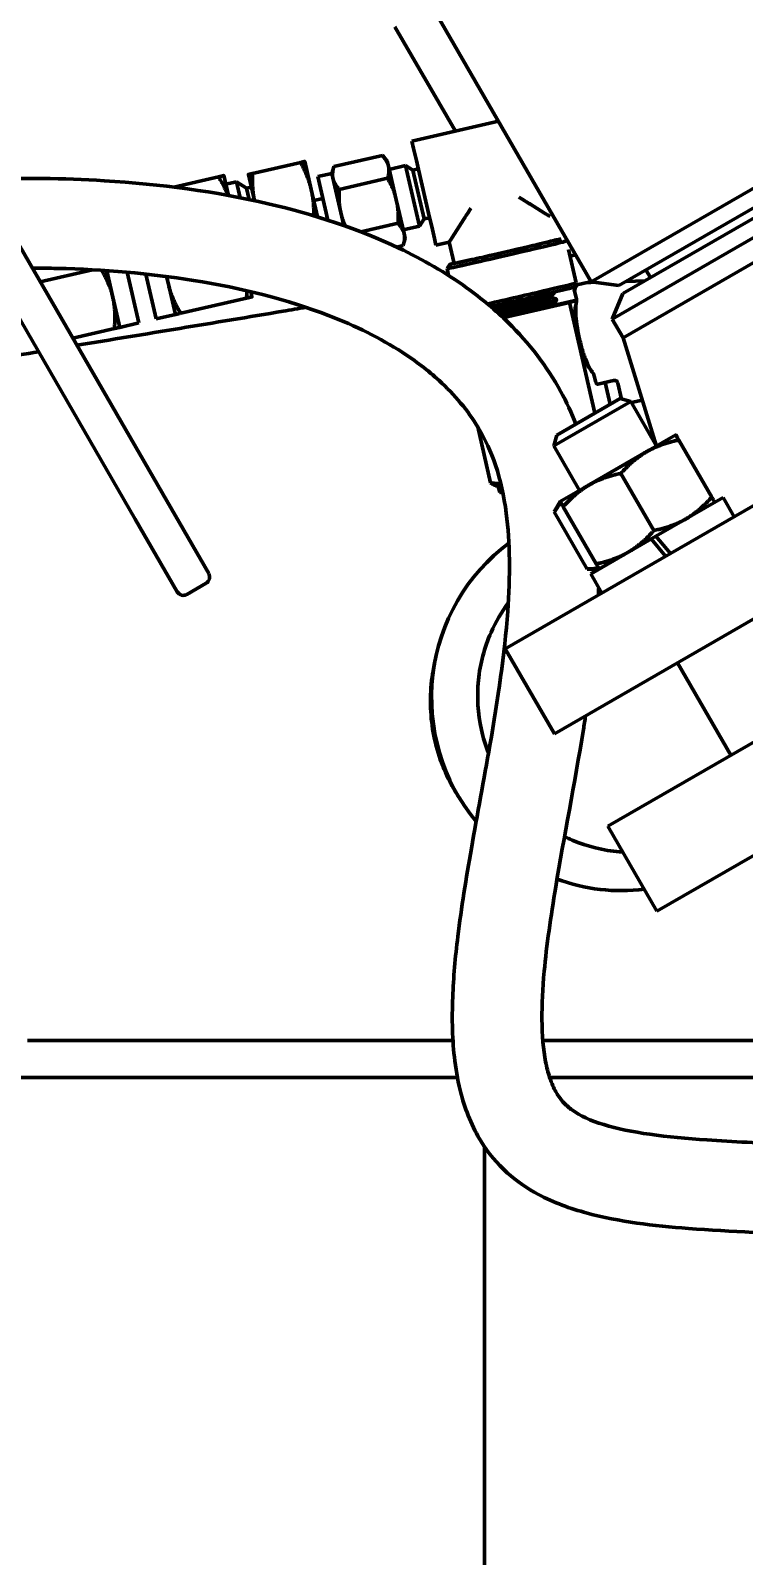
# Model space of a CAD drawing. Header units: inches. Extents: x 11 to 1621, y 11 to 1332.
# Drawn here: x 1270.01 to 1275.02, y 300.72 to 311.44 of the extents above; entities that cross this region are included whole.
import ezdxf

# ---------------------------------------------------------------- set-up
doc = ezdxf.new("R2010")
doc.units = ezdxf.units.IN
doc.header["$LTSCALE"] = 48
doc.header["$MEASUREMENT"] = 0
doc.layers.add('Dimension (ANSI)', color=7, linetype='Continuous', lineweight=25)
doc.layers.add('Visible (ANSI)', color=7, linetype='Continuous', lineweight=50)
doc.styles.add('Dimension Text', font='tahoma.ttf')
doc.dimstyles.new('ELC FT', dxfattribs={"dimscale": 48, "dimtxt": 0.12, "dimasz": 0.098425, "dimexe": 0.05, "dimexo": 0.1, "dimgap": 0.031496, "dimtad": 1, "dimdec": 5, "dimzin": 3, "dimdsep": 46, "dimlunit": 4, "dimtxsty": 'Dimension Text', "dimcen": 0.09, "dimdle": 0.5, "dimclrd": 5, "dimclre": 5, "dimclrt": 256, "dimadec": 1, "dimazin": 3, "dimtfac": 0.833333, "dimtofl": 0, "dimtmove": 0, "dimatfit": 3, "dimfxl": 0, "dimfrac": 2, "dimtolj": 1, "dimtzin": 0, "dimlwd": 25, "dimlwe": 25, "dimarcsym": 0})

# ---------------------------------------------------------------- blocks, each defined once
blk = doc.blocks.new('*D39')
at = {"layer": 'Defpoints', "color": 0, "linetype": 'Continuous', "transparency": 16777216}
for p in [(1445.072, 324.19), (1247.197, 313.63), (1445.072, 253.693)]:
    blk.add_point(p, dxfattribs=at)
at = {"layer": 'Dimension (ANSI)', "color": 5, "linetype": 'Continuous', "lineweight": 25, "transparency": 16777216}
for p, q in [((1445.072, 319.39), (1445.072, 251.293)), ((1247.197, 308.83), (1247.197, 251.293)), ((1251.921, 253.693), (1440.348, 253.693))]:
    blk.add_line(p, q, dxfattribs=at)
at = {"layer": 'Dimension (ANSI)', "color": 5, "linetype": 'Continuous', "transparency": 16777216}
for points in [[(1251.921, 254.48), (1251.921, 252.905), (1247.197, 253.693)], [(1440.348, 254.48), (1440.348, 252.905), (1445.072, 253.693)]]:
    blk.add_solid(points, dxfattribs=at)
at = {"layer": 'Dimension (ANSI)', "linetype": 'Continuous', "lineweight": 25, "transparency": 16777216, "insert": (1346.134, 258.841), "char_height": 5.76, "attachment_point": 5, "style": 'Dimension Text'}
blk.add_mtext('\\A1;16\'-5 7/8"', dxfattribs=at)

msp = doc.modelspace()

# ---------------------------------------------------------------- linework, layer by layer
at = {"layer": 'Visible (ANSI)'}
for p, q in [((1271.788574, 313.411343), (1273.947665, 309.671689)), ((1268.049505, 313.180851), (1270.964154, 308.132531)), ((1270.742451, 308.004531), (1267.827803, 313.052851)), ((1272.568432, 311.46559), (1272.992837, 310.7305)), ((1272.688059, 310.660136), (1273.295957, 310.800481)), ((1273.947665, 309.671689), (1276.004475, 310.859189)), ((1272.699682, 310.609791), (1272.688059, 310.660136)), ((1272.699682, 310.609791), (1272.719418, 310.524305)), ((1276.157209, 310.599645), (1274.096069, 309.409645)), ((1274.141991, 309.646105), (1275.929468, 310.678105)), ((1274.171076, 309.590729), (1275.962883, 310.625229)), ((1271.567127, 310.433459), (1271.905855, 310.511661)), ((1271.980098, 310.320353), (1271.934418, 310.518217)), ((1272.124526, 310.433818), (1272.138741, 310.480313)), ((1272.480012, 310.560533), (1272.139217, 310.481855)), ((1272.514274, 310.523799), (1272.481116, 310.559357)), ((1272.522991, 310.48604), (1272.514274, 310.523799)), ((1272.57802, 310.247683), (1272.522991, 310.48604)), ((1272.528333, 310.462901), (1272.642822, 310.489332)), ((1272.741238, 310.063046), (1272.642822, 310.489332)), ((1272.693793, 310.457482), (1272.642822, 310.489332)), ((1272.693793, 310.457482), (1272.732768, 310.46648)), ((1272.734092, 310.460743), (1272.719418, 310.524305)), ((1276.233105, 310.46819), (1274.171965, 309.27819)), ((1271.327824, 310.410287), (1271.014674, 310.337991)), ((1271.398172, 310.279284), (1271.365908, 310.419038)), ((1271.379967, 310.358139), (1271.454458, 310.375337)), ((1271.480232, 310.263695), (1271.454458, 310.375337)), ((1271.525877, 310.330709), (1271.454458, 310.375337)), ((1271.53858, 310.42683), (1271.58103, 310.242958)), ((1272.027033, 310.411567), (1272.12447, 310.434062)), ((1272.097706, 310.105447), (1272.027033, 310.411567)), ((1272.209018, 310.067845), (1272.12447, 310.434062)), ((1272.517017, 310.400245), (1272.176222, 310.321567)), ((1272.773088, 310.114017), (1272.693793, 310.457482)), ((1272.734092, 310.460743), (1272.812016, 310.123221)), ((1271.525877, 310.330709), (1271.559006, 310.338357)), ((1271.544346, 310.250713), (1271.525877, 310.330709)), ((1272.024388, 310.128512), (1271.980098, 310.320353)), ((1272.062238, 310.259078), (1271.997686, 310.244175)), ((1272.632571, 310.0114), (1272.57802, 310.247683)), ((1273.516569, 310.219512), (1273.620178, 310.15572)), ((1272.59007, 310.083819), (1272.328999, 310.023545)), ((1272.626749, 310.036614), (1272.741238, 310.063046)), ((1272.773088, 310.114017), (1272.741238, 310.063046)), ((1272.773088, 310.114017), (1272.812063, 310.123015)), ((1272.826562, 310.060212), (1272.812016, 310.123221)), ((1272.826562, 310.060212), (1272.845788, 309.976938)), ((1272.987306, 310.00961), (1273.052463, 310.112365)), ((1278.540056, 310.092434), (1273.343903, 307.092434)), ((1272.640809, 309.975716), (1272.626594, 309.929221)), ((1272.640809, 309.975716), (1272.632571, 310.0114)), ((1272.856772, 309.929359), (1272.845788, 309.976938)), ((1272.856772, 309.929359), (1272.949348, 309.950732)), ((1272.949337, 309.950729), (1272.983751, 309.801665)), ((1273.58955, 309.939011), (1273.581768, 309.937106)), ((1273.665895, 309.957694), (1273.58955, 309.939011)), ((1272.626118, 309.92768), (1272.579177, 309.916842)), ((1273.109833, 309.828259), (1273.033023, 309.811584)), ((1273.117662, 309.829959), (1273.109833, 309.828259)), ((1273.196624, 309.847897), (1273.181013, 309.844293)), ((1273.502934, 309.918615), (1273.196624, 309.847897)), ((1273.518545, 309.922219), (1273.502934, 309.918615)), ((1273.788865, 309.898446), (1273.842975, 309.664071)), ((1270.075301, 309.67207), (1270.442089, 309.756749)), ((1270.584957, 309.565229), (1270.542167, 309.750574)), ((1270.686395, 309.739318), (1270.768628, 309.383129)), ((1270.890424, 309.411248), (1270.817629, 309.726557)), ((1272.934486, 309.765004), (1272.945803, 309.715984)), ((1272.952958, 309.79458), (1272.934492, 309.765031)), ((1274.332084, 309.755855), (1274.363334, 309.701729)), ((1270.963211, 309.709439), (1270.975666, 309.655494)), ((1270.975666, 309.655494), (1271.024887, 309.442291)), ((1273.824503, 309.634495), (1273.842969, 309.664044)), ((1273.843453, 309.55246), (1273.828778, 309.616023)), ((1273.847964, 309.65114), (1273.898117, 309.662619)), ((1273.94397, 309.668435), (1273.967483, 309.66908)), ((1274.141991, 309.646105), (1273.947665, 309.671689)), ((1274.192466, 309.675247), (1274.323696, 309.678844)), ((1270.634165, 309.352085), (1270.584957, 309.565229)), ((1271.524656, 309.557713), (1271.062953, 309.451121)), ((1271.56274, 309.566464), (1271.554271, 309.603147)), ((1273.794346, 309.527825), (1273.33501, 309.420725)), ((1273.660848, 309.569998), (1273.662315, 309.56364)), ((1273.687148, 309.527577), (1273.712669, 309.511631)), ((1273.689123, 309.600883), (1273.689971, 309.59767)), ((1273.702163, 309.551471), (1273.704154, 309.543927)), ((1273.709669, 309.513505), (1273.845026, 309.543716)), ((1273.845292, 309.541231), (1273.794346, 309.527825)), ((1273.794346, 309.527825), (1273.974101, 308.749221)), ((1274.171076, 309.590729), (1274.096069, 309.409645)), ((1270.890424, 309.411248), (1271.024887, 309.442291)), ((1273.33501, 309.420725), (1273.329238, 309.419437)), ((1273.33501, 309.420725), (1273.337004, 309.412088)), ((1278.885056, 309.494877), (1273.688903, 306.494877)), ((1274.171965, 309.27819), (1274.096069, 309.409645)), ((1270.304046, 309.275871), (1270.596091, 309.343295)), ((1270.768628, 309.383129), (1270.634165, 309.352085)), ((1274.171965, 309.27819), (1274.403466, 308.523462)), ((1273.979411, 308.963558), (1273.968256, 309.011876)), ((1274.105466, 308.979099), (1273.994979, 308.95381)), ((1274.045738, 308.965428), (1274.081357, 308.811145)), ((1274.160201, 308.848267), (1274.134394, 308.96005)), ((1274.225419, 308.831848), (1273.684153, 308.519348)), ((1273.705399, 308.594085), (1274.150071, 308.850817)), ((1274.064043, 305.845115), (1279.260196, 308.845115)), ((1274.150071, 308.850817), (1274.225419, 308.831848)), ((1274.406728, 308.517811), (1274.225419, 308.831848)), ((1274.230421, 308.823184), (1274.30621, 308.840531)), ((1273.149813, 308.652698), (1273.240558, 308.25964)), ((1273.705399, 308.594085), (1273.684153, 308.519348)), ((1274.542261, 308.596061), (1274.339178, 308.478811)), ((1274.563206, 308.559784), (1274.794816, 308.158622)), ((1273.865462, 308.205311), (1273.684153, 308.519348)), ((1274.339178, 308.478811), (1273.933012, 308.244311)), ((1274.15704, 308.325284), (1274.38865, 307.924122)), ((1273.294371, 308.234117), (1273.278454, 308.238982)), ((1273.29433, 308.234129), (1273.304392, 308.190548)), ((1273.933012, 308.244311), (1273.729929, 308.127061)), ((1274.409043, 305.247558), (1279.605196, 308.247558)), ((1271.259466, 307.621035), (1270.964154, 308.132531)), ((1273.729929, 308.127061), (1273.68804, 308.054506)), ((1274.402661, 307.883842), (1274.874218, 308.156095)), ((1274.874218, 308.156095), (1274.952218, 308.020995)), ((1270.742451, 308.004531), (1271.037764, 307.493035)), ((1273.68804, 308.054506), (1273.91965, 307.653345)), ((1273.750874, 308.090784), (1273.982484, 307.689622)), ((1273.944972, 307.619595), (1274.368886, 307.864342)), ((1274.368886, 307.864342), (1274.402661, 307.883842)), ((1274.368886, 307.864342), (1274.470707, 307.742995)), ((1274.504482, 307.762495), (1274.402661, 307.883842)), ((1274.003429, 307.653345), (1273.91965, 307.653345)), ((1273.944972, 307.619595), (1274.022972, 307.484495)), ((1271.241165, 307.552734), (1271.106065, 307.474734)), ((1273.688903, 306.494877), (1273.343903, 307.092434)), ((1274.929741, 306.344926), (1274.554601, 306.994688)), ((1274.064043, 305.845115), (1274.409043, 305.247558)), ((1272.976114, 304.337735), (1269.985518, 304.337735)), ((1277.460237, 304.337735), (1273.607748, 304.337735)), ((1273.00746, 304.077735), (1269.921879, 304.077735)), ((1277.610348, 304.077735), (1273.656338, 304.077735)), ((1273.196979, 292.192735), (1273.196979, 303.593586))]:
    msp.add_line(p, q, dxfattribs=at)
msp.add_circle((1247.196979, 358.380235), 48.3125, dxfattribs=at)
for centre, radius, start, end in [((1275.218708, 310.797178), 1.8125, 219.7960935, 220.1926648), ((1273.992078, 308.966483), 0.013, 193, 282.8921383), ((1271.216165, 307.596035), 0.05, 300, 30), ((1271.081065, 307.518035), 0.05, 210, 300)]:
    msp.add_arc(centre, radius, start, end, dxfattribs=at)
for centre, major_axis, ratio, start_param, end_param in [((1273.438608, 310.268463), (-0.089948, 0.056206), 0.003784967, 1.574581275, 2.621778826), ((1273.101076, 310.190538), (-0.056206, -0.089948), 0.003784967, 0.519813827, 1.567011378), ((1273.230369, 310.400475), (-0.449742, 0.28103), 0.003784967, 2.621778827, 2.832880084), ((1273.354683, 309.862014), (0.420197, 0.09701), 0.007569825, 3.13402254, 6.113994014), ((1273.230369, 310.400475), (-0.28103, -0.449742), 0.003784967, 0.003784948, 0.519813827), ((1273.518417, 309.922772), (-0.073078, -0.016871), 0.007569825, 1.570796328, 2.617993881), ((1273.34914, 309.886022), (0.396189, 0.091467), 0.007569825, 5.362675915, 6.082942819), ((1273.34914, 309.886022), (0.365389, 0.084357), 0.007569825, 5.759586532, 6.099183042), ((1273.34914, 309.886022), (-0.396189, -0.091467), 0.007569825, 5.948899717, 7.2036947), ((1273.180885, 309.844846), (-0.073078, -0.016871), 0.007569825, 0.523598776, 1.570796327), ((1273.34914, 309.886022), (0.396189, 0.091467), 0.007569825, 4.315478363, 5.109299597), ((1273.34914, 309.886022), (-0.365389, -0.084357), 0.007569825, 0, 0.523598776), ((1273.422778, 309.567061), (0.420197, 0.09701), 0.007569825, 4.204130895, 6.283185305), ((1273.428321, 309.543053), (0.396189, 0.091467), 0.007569825, 4.222023109, 6.275615193), ((1273.8421, 309.620102), (-0.013303, -0.00415), 0.261803119, 6.027700529, 6.284145228), ((1273.844283, 309.606652), (0.015473, -0.009689), 0.126202778, 3.289007609, 4.594416282), ((1273.410898, 311.002023), (0.334675, -1.462188), 0.241332533, 0.275544465, 0.328688879), ((1273.870276, 309.553661), (-0.022312, 0.097479), 0.241332533, 0, 0.328688879), ((1273.4496, 309.450881), (0.26308, 0.060737), 0.007569825, 4.228874245, 6.290755419), ((1273.911342, 309.284312), (0.054664, -0.238824), 0.241332533, 3.476326527, 5.948451434), ((1273.708433, 308.329754), (-0.414107, -0.095604), 0.007569825, 0.013112073, 0.326005343), ((1273.718499, 308.286152), (-0.414107, -0.095604), 0.007569825, 0, 0.322305419), ((1274.153287, 306.741341), (-0.25046, 1.326563), 0.982790307, 0.442168489, 2.082419767), ((1274.153287, 306.741341), (0.25046, -1.326563), 0.982790307, 5.751016356, 6.219304255)]:
    msp.add_ellipse(centre, major_axis=major_axis, ratio=ratio, start_param=start_param, end_param=end_param, dxfattribs=at)
for points, weights in [([(1271.905855, 310.511661), (1271.934406, 310.518232), (1271.934418, 310.518217)], [1, 1.03794386356, 1.00002196513]), ([(1271.980098, 310.320353), (1271.958894, 310.412199), (1271.905855, 310.511661)], [1, 1.0379548493, 1]), ([(1272.139217, 310.481855), (1272.124656, 310.433255), (1272.133243, 310.39606)], [1, 1.0379548493, 1]), ([(1272.138741, 310.480313), (1272.138976, 310.481082), (1272.139217, 310.481855)], [1.00117230441, 1.00059549527, 1]), ([(1272.522991, 310.48604), (1272.514404, 310.523235), (1272.480012, 310.560533)], [1, 1.0379548493, 1]), ([(1272.480012, 310.560533), (1272.480568, 310.559944), (1272.481116, 310.559357)], [1, 1.00059549527, 1.00117230441]), ([(1272.517017, 310.400245), (1272.531578, 310.448845), (1272.522991, 310.48604)], [1, 1.0379548493, 1]), ([(1271.327824, 310.410287), (1271.365893, 310.419054), (1271.365908, 310.419038)], [1, 1.03794386356, 1.00002196513]), ([(1271.392565, 310.280308), (1271.369032, 310.342875), (1271.327824, 310.410287)], [1.01767842297, 1.02394247314, 1]), ([(1271.53858, 310.42683), (1271.538584, 310.426849), (1271.567127, 310.433459)], [1.00002196513, 1.03794386356, 1]), ([(1271.567127, 310.433459), (1271.563344, 310.328776), (1271.581199, 310.242922)], [1, 1.03517723099, 1.00514869234]), ([(1272.133243, 310.39606), (1272.14183, 310.358865), (1272.176222, 310.321567)], [1, 1.0379548493, 1]), ([(1272.57802, 310.247683), (1272.561068, 310.32111), (1272.517017, 310.400245)], [1, 1.0379548493, 1]), ([(1271.997783, 310.136564), (1271.999456, 310.236507), (1271.980098, 310.320353)], [1.00622363419, 1.03453486973, 1]), ([(1272.176222, 310.321567), (1272.17132, 310.23113), (1272.188272, 310.157702)], [1, 1.0379548493, 1]), ([(1272.188272, 310.157702), (1272.199017, 310.111163), (1272.219797, 310.06403)], [1, 1.02372654638, 1.01778895163]), ([(1272.59007, 310.083819), (1272.594972, 310.174256), (1272.57802, 310.247683)], [1, 1.0379548493, 1]), ([(1272.632571, 310.0114), (1272.624206, 310.047632), (1272.59007, 310.083819)], [1, 1.0379548493, 1]), ([(1272.626118, 309.92768), (1272.640935, 309.975168), (1272.632571, 310.0114)], [1, 1.0379548493, 1]), ([(1270.584957, 309.565229), (1270.563824, 309.656766), (1270.507678, 309.752851)], [1, 1.03502264651, 1.00541135079]), ([(1270.965951, 309.709086), (1270.969578, 309.681863), (1270.975666, 309.655494)], [1.01458055734, 1.00984280818, 1]), ([(1270.975666, 309.655494), (1270.998505, 309.556564), (1271.062953, 309.451121)], [1, 1.0379548493, 1]), ([(1271.524656, 309.557713), (1271.527188, 309.584337), (1271.528152, 309.609259)], [1, 1.00797652156, 1.01260038082]), ([(1270.596091, 309.343295), (1270.607795, 309.466309), (1270.584957, 309.565229)], [1, 1.0379548493, 1]), ([(1271.56274, 309.566464), (1271.562735, 309.566482), (1271.524656, 309.557713)], [1, 1.0379548493, 1]), ([(1271.557152, 309.565158), (1271.562741, 309.566457), (1271.56274, 309.566464)], [1.0180019242, 1.01467481075, 1]), ([(1271.062953, 309.451121), (1271.024883, 309.442309), (1271.024887, 309.442291)], [1, 1.0379548493, 1]), ([(1271.024887, 309.442291), (1271.024888, 309.442287), (1271.026336, 309.442617)], [1, 1.00744335288, 1.01196726316]), ([(1270.634165, 309.352085), (1270.634165, 309.352085), (1270.596091, 309.343295)], [1, 1.0379548493, 1]), ([(1274.563206, 308.559784), (1274.433429, 308.533227), (1274.339178, 308.478811)], [1, 1.0379548493, 1]), ([(1274.542261, 308.596061), (1274.542261, 308.596061), (1274.563206, 308.559784)], [1, 1.0379548493, 1]), ([(1274.339178, 308.478811), (1274.244927, 308.424395), (1274.15704, 308.325284)], [1, 1.0379548493, 1]), ([(1274.15704, 308.325284), (1274.027263, 308.298727), (1273.933012, 308.244311)], [1, 1.0379548493, 1]), ([(1273.278454, 308.238982), (1273.261616, 308.244129), (1273.240558, 308.25964)], [3.36779452162, 3.30640017579, 3.17901442375]), ([(1273.240558, 308.25964), (1273.278892, 308.253422), (1273.313086, 308.252049)], [3.17901442375, 3.26815004564, 3.32497482595]), ([(1273.933012, 308.244311), (1273.838761, 308.189895), (1273.750874, 308.090784)], [1, 1.0379548493, 1]), ([(1273.734705, 308.118789), (1273.710127, 308.092762), (1273.68804, 308.054506)], [1.01895290532, 1.01965956375, 1]), ([(1273.750874, 308.090784), (1273.729929, 308.127061), (1273.729929, 308.127061)], [1, 1.0379548493, 1]), ([(1274.612678, 308.005095), (1274.706929, 308.059511), (1274.794816, 308.158622)], [1, 1.0379548493, 1]), ([(1274.794816, 308.158622), (1274.815761, 308.122345), (1274.815761, 308.122345)], [1, 1.0379548493, 1]), ([(1274.38865, 307.924122), (1274.518427, 307.950679), (1274.612678, 308.005095)], [1, 1.0379548493, 1]), ([(1274.206512, 307.770595), (1274.300763, 307.825011), (1274.38865, 307.924122)], [1, 1.0379548493, 1]), ([(1273.982484, 307.689622), (1274.112261, 307.716179), (1274.206512, 307.770595)], [1, 1.0379548493, 1]), ([(1274.003429, 307.653345), (1274.003429, 307.653345), (1273.982484, 307.689622)], [1, 1.0379548493, 1]), ([(1273.91965, 307.653345), (1273.963824, 307.653345), (1273.998653, 307.661617)], [1, 1.01965956375, 1.01895290532])]:
    msp.add_rational_spline(points, weights, degree=2, dxfattribs=at)
for points, knots in [([(1269.659105, 310.392942), (1269.946074, 310.403217), (1270.237021, 310.400575), (1270.919359, 310.358941), (1271.308752, 310.307189), (1272.002997, 310.145666), (1272.312502, 310.043777), (1272.765004, 309.82848), (1272.924817, 309.736225), (1273.176327, 309.555695), (1273.274194, 309.474263), (1273.509835, 309.242682), (1273.635635, 309.080608), (1273.774404, 308.826689), (1273.809715, 308.750519), (1273.84034, 308.671994)], [20.855687667, 20.855687667, 20.855687667, 20.855687667, 22.766541646, 22.766541646, 25.372728088, 25.372728088, 27.662432083, 27.662432083, 29.028498718, 29.028498718, 29.991379102, 29.991379102, 31.540414755, 31.540414755, 32.162625693, 32.162625693, 32.162625693, 32.162625693]), ([(1270.019395, 309.768901), (1270.07825, 309.768717), (1270.137107, 309.76792), (1270.521377, 309.758593), (1270.844574, 309.731326), (1271.493833, 309.627739), (1271.816133, 309.546117), (1272.292177, 309.362447), (1272.466553, 309.275777), (1272.714142, 309.115548), (1272.800819, 309.049246), (1272.988802, 308.877475), (1273.080447, 308.767641), (1273.202888, 308.564799), (1273.243616, 308.477725), (1273.309891, 308.280968), (1273.334794, 308.168168), (1273.377747, 307.838382), (1273.378584, 307.603811), (1273.339164, 307.056003), (1273.291244, 306.736649), (1273.193643, 306.172037), (1273.14749, 305.928159), (1273.068535, 305.47802), (1273.034769, 305.270818), (1272.992387, 304.924059), (1272.979399, 304.7815), (1272.967978, 304.488623), (1272.971204, 304.339214), (1272.99914, 304.115179), (1273.013613, 304.037038), (1273.065169, 303.844399), (1273.110288, 303.731752), (1273.224289, 303.548058), (1273.28579, 303.47332), (1273.424898, 303.348473), (1273.499135, 303.298549), (1273.685025, 303.199197), (1273.799771, 303.157566), (1274.144407, 303.064042), (1274.385317, 303.036494), (1274.932425, 302.994559), (1275.241383, 302.985617), (1275.731837, 302.942941), (1275.924532, 302.916624), (1276.138917, 302.862458), (1276.186497, 302.848372), (1276.292681, 302.811422), (1276.350084, 302.786933), (1276.458421, 302.732084), (1276.509396, 302.701749), (1276.620085, 302.625839), (1276.678359, 302.578353), (1276.825029, 302.439295), (1276.908872, 302.338795), (1277.077781, 302.093614), (1277.161101, 301.944732), (1277.321658, 301.613181), (1277.398676, 301.42989), (1277.544186, 301.062305), (1277.61274, 300.88025), (1277.767504, 300.477223), (1277.854827, 300.254483), (1278.00561, 299.907322), (1278.061631, 299.784705), (1278.212833, 299.476262), (1278.313789, 299.292747), (1278.503029, 298.962571), (1278.591309, 298.813326), (1278.67628, 298.666152)], [21.6561496, 21.6561496, 21.6561496, 21.6561496, 22.073893808, 22.073893808, 24.387027243, 24.387027243, 26.957946058, 26.957946058, 28.691957115, 28.691957115, 29.777418732, 29.777418732, 31.327831615, 31.327831615, 32.39297014, 32.39297014, 33.536155094, 33.536155094, 35.47548806, 35.47548806, 37.791105104, 37.791105104, 39.527307316, 39.527307316, 41.051638794, 41.051638794, 42.158646091, 42.158646091, 43.390514457, 43.390514457, 44.069903382, 44.069903382, 45.103693556, 45.103693556, 45.89437232, 45.89437232, 46.643235815, 46.643235815, 47.692330239, 47.692330239, 49.697957624, 49.697957624, 52.154548729, 52.154548729, 53.928867616, 53.928867616, 54.476379365, 54.476379365, 55.225007496, 55.225007496, 55.969949631, 55.969949631, 56.920245395, 56.920245395, 58.479067254, 58.479067254, 60.260568787, 60.260568787, 62.086354068, 62.086354068, 63.716020368, 63.716020368, 65.588318948, 65.588318948, 66.601103921, 66.601103921, 68.136187969, 68.136187969, 69.44808849, 69.44808849, 69.44808849, 69.44808849]), ([(1273.665694, 309.595323), (1273.660023, 309.593424), (1273.653326, 309.591294), (1273.636771, 309.58621), (1273.626614, 309.583197), (1273.603596, 309.576537), (1273.590697, 309.572878), (1273.562253, 309.564941), (1273.546682, 309.560663), (1273.515458, 309.552157), (1273.499995, 309.547982), (1273.467699, 309.539317), (1273.450915, 309.534833), (1273.416321, 309.525629), (1273.398595, 309.520933), (1273.365329, 309.512112), (1273.349806, 309.508), (1273.319177, 309.499874), (1273.304193, 309.495884), (1273.278871, 309.489109), (1273.268256, 309.486259), (1273.258327, 309.48357)], [34.27120493, 34.27120493, 34.27120493, 34.27120493, 34.380878344, 34.380878344, 34.50837309, 34.50837309, 34.641099497, 34.641099497, 34.780518383, 34.780518383, 34.90788398, 34.90788398, 35.040610689, 35.040610689, 35.180428878, 35.180428878, 35.307675861, 35.307675861, 35.440397677, 35.440397677, 35.545746114, 35.545746114, 35.545746114, 35.545746114]), ([(1273.265391, 309.47741), (1273.267104, 309.477872), (1273.268837, 309.478339), (1273.283736, 309.482351), (1273.29789, 309.486139), (1273.320421, 309.492137), (1273.328183, 309.494198), (1273.351772, 309.500456), (1273.368015, 309.504762), (1273.393, 309.511383), (1273.401468, 309.513627), (1273.4268, 309.520346), (1273.443724, 309.524849), (1273.468998, 309.531597), (1273.477436, 309.533854), (1273.502319, 309.54053), (1273.518461, 309.544892), (1273.541833, 309.55126), (1273.549508, 309.553359), (1273.571789, 309.559491), (1273.585752, 309.563388), (1273.605195, 309.5689), (1273.611439, 309.570686), (1273.630053, 309.576072), (1273.641302, 309.579426), (1273.659738, 309.585138), (1273.667151, 309.587547), (1273.678704, 309.591597), (1273.682965, 309.593255), (1273.688752, 309.595971), (1273.690147, 309.597003), (1273.689971, 309.59767)], [5.327145052, 5.327145052, 5.327145052, 5.327145052, 5.344912227, 5.344912227, 5.478258215, 5.478258215, 5.545731737, 5.545731737, 5.679072932, 5.679072932, 5.746531569, 5.746531569, 5.879890724, 5.879890724, 5.947333785, 5.947333785, 6.080754033, 6.080754033, 6.148180292, 6.148180292, 6.281751194, 6.281751194, 6.349158309, 6.349158309, 6.49289087, 6.49289087, 6.624027627, 6.624027627, 6.748646296, 6.748646296, 6.878209818, 6.878209818, 6.878209818, 6.878209818]), ([(1273.660237, 309.569427), (1273.6599, 309.569112), (1273.659402, 309.56876), (1273.655774, 309.56662), (1273.649538, 309.564117), (1273.631075, 309.557752), (1273.618852, 309.553889), (1273.589481, 309.545063), (1273.572336, 309.5401), (1273.534612, 309.529425), (1273.514037, 309.523715), (1273.471237, 309.511965), (1273.449018, 309.505926), (1273.404861, 309.493966), (1273.382928, 309.488046), (1273.341249, 309.476761), (1273.321509, 309.471397), (1273.296809, 309.464604), (1273.290192, 309.462775), (1273.283911, 309.461025)], [0.83116416635, 0.83116416635, 0.83116416635, 0.83116416635, 0.83203125, 0.83203125, 0.8359375, 0.8359375, 0.83984375, 0.83984375, 0.84375, 0.84375, 0.84765625, 0.84765625, 0.8515625, 0.8515625, 0.85546875, 0.85546875, 0.859375, 0.859375, 0.8608932136, 0.8608932136, 0.8608932136, 0.8608932136]), ([(1273.662315, 309.56364), (1273.66243, 309.563142), (1273.66176, 309.562464), (1273.657336, 309.559853), (1273.6511, 309.557351), (1273.632638, 309.550986), (1273.620414, 309.547123), (1273.591043, 309.538297), (1273.573898, 309.533333), (1273.536174, 309.522659), (1273.515599, 309.516948), (1273.472799, 309.505198), (1273.45058, 309.49916), (1273.406423, 309.4872), (1273.38449, 309.48128), (1273.342812, 309.469995), (1273.323071, 309.464631), (1273.300026, 309.458293), (1273.294938, 309.456888), (1273.290039, 309.455528)], [0.83011638625, 0.83011638625, 0.83011638625, 0.83011638625, 0.83203125, 0.83203125, 0.8359375, 0.8359375, 0.83984375, 0.83984375, 0.84375, 0.84375, 0.84765625, 0.84765625, 0.8515625, 0.8515625, 0.85546875, 0.85546875, 0.859375, 0.859375, 0.86052993799, 0.86052993799, 0.86052993799, 0.86052993799]), ([(1273.701349, 309.552054), (1273.701726, 309.551938), (1273.701975, 309.551793), (1273.702552, 309.550947), (1273.701112, 309.549846), (1273.694849, 309.546933), (1273.690415, 309.545223), (1273.678439, 309.541064), (1273.670792, 309.538587), (1273.65202, 309.532796), (1273.640736, 309.529453), (1273.616772, 309.522528), (1273.604423, 309.519032), (1273.577331, 309.511479), (1273.562567, 309.507414), (1273.53052, 309.498682), (1273.513217, 309.494019), (1273.479692, 309.485027), (1273.463629, 309.480743), (1273.430624, 309.471972), (1273.413757, 309.467499), (1273.379302, 309.458373), (1273.361846, 309.453759), (1273.332149, 309.445878), (1273.319682, 309.442565), (1273.307785, 309.439392)], [38.210589336, 38.210589336, 38.210589336, 38.210589336, 38.247736937, 38.247736937, 38.389950176, 38.389950176, 38.516977796, 38.516977796, 38.64989859, 38.64989859, 38.792322386, 38.792322386, 38.919361009, 38.919361009, 39.052322807, 39.052322807, 39.194947809, 39.194947809, 39.32200034, 39.32200034, 39.455004349, 39.455004349, 39.597825515, 39.597825515, 39.707780713, 39.707780713, 39.707780713, 39.707780713]), ([(1273.31457, 309.433136), (1273.323424, 309.435496), (1273.33258, 309.43793), (1273.349786, 309.442496), (1273.357742, 309.444603), (1273.386974, 309.452342), (1273.408896, 309.458146), (1273.440126, 309.466429), (1273.449209, 309.46884), (1273.466869, 309.47354), (1273.475437, 309.475826), (1273.497513, 309.481729), (1273.510896, 309.48532), (1273.540198, 309.493228), (1273.555876, 309.497498), (1273.578286, 309.503664), (1273.585585, 309.505683), (1273.606757, 309.511583), (1273.61986, 309.515299), (1273.643508, 309.522142), (1273.654028, 309.525263), (1273.6719, 309.53077), (1273.679337, 309.533164), (1273.692802, 309.53779), (1273.698081, 309.539857), (1273.702588, 309.542155), (1273.703529, 309.542782), (1273.70413, 309.543528), (1273.704203, 309.543741), (1273.704154, 309.543927)], [1.152296997, 1.152296997, 1.152296997, 1.152296997, 1.233141946, 1.233141946, 1.300103448, 1.300103448, 1.475166954, 1.475166954, 1.546741399, 1.546741399, 1.614622869, 1.614622869, 1.722845182, 1.722845182, 1.857232109, 1.857232109, 1.924961657, 1.924961657, 2.060344955, 2.060344955, 2.193856963, 2.193856963, 2.321303753, 2.321303753, 2.477651831, 2.477651831, 2.553299611, 2.553299611, 2.589373607, 2.589373607, 2.589373607, 2.589373607]), ([(1273.686686, 309.527149), (1273.685817, 309.526336), (1273.682702, 309.525008), (1273.668519, 309.52011), (1273.653658, 309.515692), (1273.613579, 309.504511), (1273.588711, 309.497843), (1273.532143, 309.483004), (1273.501011, 309.474983), (1273.436793, 309.458577), (1273.40424, 309.450334), (1273.35428, 309.437707), (1273.336202, 309.433142), (1273.319198, 309.428841)], [-2.452689384, -2.452689384, -2.452689384, -2.452689384, -2.302530806, -2.302530806, -2.050881279, -2.050881279, -1.797340448, -1.797340448, -1.542828442, -1.542828442, -1.287687942, -1.287687942, -1.133586168, -1.133586168, -1.133586168, -1.133586168]), ([(1273.845299, 309.53464), (1273.841189, 309.517164), (1273.83926, 309.495277), (1273.839272, 309.445962), (1273.840999, 309.419068), (1273.847597, 309.362194), (1273.852412, 309.332294), (1273.864608, 309.272186), (1273.871974, 309.241993), (1273.888548, 309.18417), (1273.897753, 309.156555), (1273.917189, 309.106468), (1273.927415, 309.084053), (1273.945856, 309.050623), (1273.954023, 309.038201), (1273.962254, 309.028369)], [5.161853248, 5.161853248, 5.161853248, 5.161853248, 5.517007598, 5.517007598, 5.847867037, 5.847867037, 6.172835773, 6.172835773, 6.496265018, 6.496265018, 6.819997269, 6.819997269, 7.146273247, 7.146273247, 7.404517366, 7.404517366, 7.404517366, 7.404517366]), ([(1273.845299, 309.53464), (1273.845299, 309.53464), (1273.845328, 309.534773), (1273.845398, 309.535311), (1273.84544, 309.535788), (1273.84549, 309.537158), (1273.845484, 309.538129), (1273.845369, 309.54047), (1273.845249, 309.541875), (1273.844886, 309.544884), (1273.844643, 309.546488), (1273.844087, 309.549558), (1273.843787, 309.551013), (1273.843453, 309.55246)], [2.023443153, 2.023443153, 2.023443153, 2.023443153, 2.141685575, 2.141685575, 2.297766992, 2.297766992, 2.49826073, 2.49826073, 2.722527142, 2.722527142, 2.946793554, 2.946793554, 3.141592654, 3.141592654, 3.141592654, 3.141592654]), ([(1271.94243, 309.493237), (1271.889114, 309.484062), (1271.835744, 309.47494), (1271.299384, 309.383787), (1270.813068, 309.305406), (1270.332941, 309.225825)], [70.852552993, 70.852552993, 70.852552993, 70.852552993, 71.256817034, 71.256817034, 74.912258971, 74.912258971, 74.912258971, 74.912258971]), ([(1270.063312, 309.180835), (1269.881325, 309.150237), (1269.700504, 309.119331), (1269.478005, 309.080465), (1269.435431, 309.072999), (1269.392879, 309.065512)], [75.598554755, 75.598554755, 75.598554755, 75.598554755, 76.992658912, 76.992658912, 77.32286649, 77.32286649, 77.32286649, 77.32286649]), ([(1273.968256, 309.011876), (1273.967872, 309.013541), (1273.967442, 309.015194), (1273.966525, 309.01836), (1273.966038, 309.019872), (1273.965049, 309.022641), (1273.964548, 309.023898), (1273.963602, 309.026027), (1273.963154, 309.026902), (1273.962526, 309.027992), (1273.962307, 309.0283), (1273.962251, 309.028373), (1273.962247, 309.028378), (1273.962247, 309.028378)], [3.141592654, 3.141592654, 3.141592654, 3.141592654, 3.365859065, 3.365859065, 3.590125477, 3.590125477, 3.814391889, 3.814391889, 4.038658301, 4.038658301, 4.220489393, 4.220489393, 4.244141226, 4.244141226, 4.244141226, 4.244141226]), ([(1274.134394, 308.96005), (1274.133805, 308.962598), (1274.132831, 308.965057), (1274.130209, 308.969562), (1274.128559, 308.971604), (1274.124742, 308.975084), (1274.12257, 308.976514), (1274.117949, 308.97861), (1274.115502, 308.979277), (1274.110563, 308.979808), (1274.108072, 308.979672), (1274.105602, 308.97913), (1274.105534, 308.979115), (1274.105466, 308.979099)], [0, 0, 0, 0, 0.309034577, 0.309034577, 0.619393353, 0.619393353, 0.933552618, 0.933552618, 1.247711884, 1.247711884, 1.561871149, 1.561871149, 1.570796327, 1.570796327, 1.570796327, 1.570796327]), ([(1273.364711, 307.416203), (1273.316799, 307.351524), (1273.276035, 307.281335), (1273.19667, 307.101258), (1273.166785, 306.987362), (1273.143834, 306.755561), (1273.15075, 306.637699), (1273.188068, 306.467393), (1273.20482, 306.411963), (1273.225756, 306.358195)], [5.409374457, 5.409374457, 5.409374457, 5.409374457, 5.632341867, 5.632341867, 5.952178498, 5.952178498, 6.271808245, 6.271808245, 6.430066346, 6.430066346, 6.430066346, 6.430066346]), ([(1273.027498, 306.033533), (1273.000607, 306.073624), (1272.976058, 306.115326), (1272.894756, 306.274067), (1272.853835, 306.399362), (1272.8128, 306.656495), (1272.812699, 306.788291), (1272.836922, 306.941234), (1272.841556, 306.965678), (1272.846923, 306.98995)], [5.9136326862, 5.9136326862, 5.9136326862, 5.9136326862, 6.0327039434, 6.0327039434, 6.3530244332, 6.3530244332, 6.6734028076, 6.6734028076, 6.7347187934, 6.7347187934, 6.7347187934, 6.7347187934]), ([(1273.907938, 306.621336), (1273.902997, 306.589232), (1273.897942, 306.557153), (1273.831495, 306.143826), (1273.756589, 305.767304), (1273.663241, 305.208307), (1273.634204, 305.007952), (1273.60628, 304.704013), (1273.600531, 304.590651), (1273.602203, 304.374764), (1273.611053, 304.274355), (1273.635215, 304.149786), (1273.644645, 304.113272), (1273.662547, 304.058836), (1273.670253, 304.038805), (1273.691036, 303.991944), (1273.704737, 303.967276), (1273.73147, 303.927851), (1273.744163, 303.912081), (1273.774523, 303.880119), (1273.793069, 303.864114), (1273.868068, 303.811304), (1273.94171, 303.776252), (1274.219502, 303.690375), (1274.476891, 303.659209), (1274.944004, 303.627491), (1275.137885, 303.618992), (1275.453636, 303.599106), (1275.573837, 303.590154), (1275.842098, 303.562365), (1275.989858, 303.541732), (1276.295429, 303.477017), (1276.454031, 303.42881), (1276.705748, 303.316737), (1276.805737, 303.261056), (1277.006366, 303.126209), (1277.104735, 303.044801), (1277.319802, 302.833709), (1277.428785, 302.697716), (1277.616305, 302.418836), (1277.696584, 302.277089), (1277.92151, 301.83047), (1278.047059, 301.508741), (1278.242288, 300.99873), (1278.311455, 300.815802), (1278.45445, 300.456754), (1278.528016, 300.28063), (1278.697, 299.913243), (1278.795041, 299.724387), (1279.005296, 299.350786), (1279.114144, 299.167749), (1279.221876, 298.981152)], [37.062164771, 37.062164771, 37.062164771, 37.062164771, 37.284401089, 37.284401089, 39.928774755, 39.928774755, 41.530091926, 41.530091926, 42.589838479, 42.589838479, 43.749321408, 43.749321408, 44.299958254, 44.299958254, 44.663756566, 44.663756566, 45.222992821, 45.222992821, 45.679878818, 45.679878818, 46.235006899, 46.235006899, 47.488994786, 47.488994786, 49.936143316, 49.936143316, 51.502835596, 51.502835596, 52.452470119, 52.452470119, 53.631893269, 53.631893269, 54.948091482, 54.948091482, 55.916372966, 55.916372966, 57.032478374, 57.032478374, 58.582174803, 58.582174803, 60.019440854, 60.019440854, 62.947237566, 62.947237566, 64.552575532, 64.552575532, 66.100975845, 66.100975845, 67.827190554, 67.827190554, 69.44808849, 69.44808849, 69.44808849, 69.44808849]), ([(1273.76038, 305.772167), (1273.77813, 305.763401), (1273.796113, 305.75513), (1273.920291, 305.70212), (1274.033305, 305.67424), (1274.154703, 305.664547), (1274.161761, 305.664055), (1274.168822, 305.663634)], [7.1759738688, 7.1759738688, 7.1759738688, 7.1759738688, 7.2309168091, 7.2309168091, 7.551085978, 7.551085978, 7.5708327076, 7.5708327076, 7.5708327076, 7.5708327076])]:
    msp.add_open_spline(points, degree=3, knots=knots, dxfattribs=at)
for points in [[(1273.837473, 309.862546), (1273.824717, 309.859634), (1273.811947, 309.856731), (1273.799165, 309.853836)], [(1273.898117, 309.662619), (1273.913138, 309.666057), (1273.92856, 309.668013), (1273.94397, 309.668435)], [(1273.6895, 309.596759), (1273.679744, 309.58765), (1273.66999, 309.578539), (1273.660237, 309.569427)], [(1273.662221, 309.564048), (1273.675263, 309.560048), (1273.688306, 309.556051), (1273.701349, 309.552054)], [(1273.703689, 309.543025), (1273.698022, 309.537733), (1273.692355, 309.532441), (1273.686689, 309.527149)], [(1274.00283, 307.653345), (1274.002829, 307.653229), (1274.002829, 307.653114), (1274.002828, 307.652998)], [(1274.000366, 307.52365), (1273.999786, 307.505879), (1273.999109, 307.488087), (1273.99834, 307.470274)]]:
    msp.add_open_spline(points, degree=3, dxfattribs=at)

# ---------------------------------------------------------------- dimensions: what is measured, and where the dimension line sits
at = {"layer": 'Dimension (ANSI)', "color": 5, "linetype": 'Continuous', "lineweight": 25, "true_color": 0x0000ff}
dim = msp.add_linear_dim(base=(1445.071979, 253.692735), p1=(1247.196979, 313.630235), p2=(1445.071979, 324.190163), angle=180, dimstyle='ELC FT', override={"dimgap": 0.031496, "dimdec": 5, "dimlfac": 1, "dimtol": 0, "dimlim": 0, "dimtp": 0, "dimtm": 0, "dimtdec": 2, "dimatfit": 1}, dxfattribs=at)
dim.commit()
dim.dimension.update_dxf_attribs({"geometry": '*D39', "text_midpoint": (1346.134479, 253.692735), "dimtype": 160})

doc.saveas('drawing.dxf')
